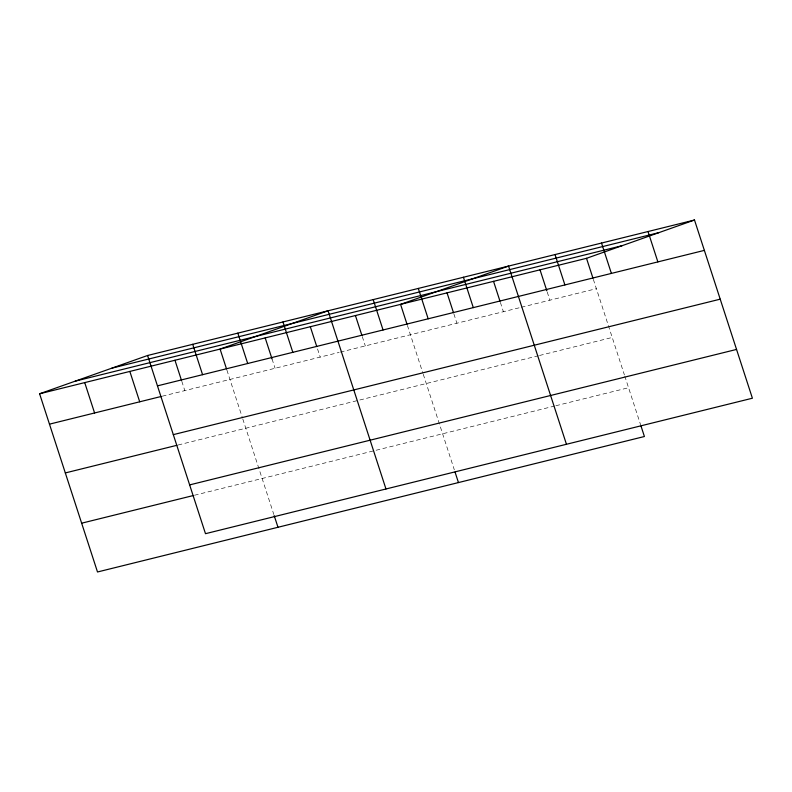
<?xml version="1.0" encoding="UTF-8"?>
<svg xmlns="http://www.w3.org/2000/svg" width="792" height="792" viewBox="0 0 792 792"><rect width="100%" height="100%" fill="white"/><g stroke="black" fill="none" stroke-linecap="round" stroke-linejoin="round"><path stroke-width="0.59" stroke-dasharray="3.96 2.97" d="M162.271 396.208L339.184 352.39M340.372 352.093L520.087 307.573M521.284 307.276L596.376 288.684M178.121 444.995L358.598 400.287M359.786 400L538.322 355.766M539.52 355.479L612.226 337.461M194.446 495.257L554.657 406.029M555.845 405.742L628.561 387.724M593.337 279.338L624.383 374.863M624.759 376.042L640.639 424.898M547.232 292.02L549.886 300.198M500.366 302.366L503.405 311.711M453.875 313.88L456.915 323.225M407.395 325.393L422.878 373.072M423.255 374.23L454.311 469.795M362.271 336.57L365.31 345.916M317.533 348.916L320.186 357.093M272.032 358.925L275.072 368.27M226.908 370.102L242.401 417.78M242.778 418.938L273.834 514.503M181.794 381.279L184.823 390.624"/><path stroke-width="1.19" d="M641.015 426.056L644.411 436.511L97.505 571.982L39.6 393.782L147.589 355.489L694.495 220.018L752.4 398.218L205.494 533.689L147.589 355.489M39.6 393.782L586.506 258.311L694.495 220.018M111.949 368.132L658.865 232.65M75.24 381.15L622.146 245.668M157.46 385.862L704.365 250.381M49.47 424.156L161.083 396.505M173.309 434.64L720.215 299.168M65.32 472.933L176.933 445.292M189.635 484.902L736.55 349.43M81.645 523.195L193.258 495.554M648.014 231.531L657.875 261.904M601.524 243.045L611.394 273.418M586.506 258.311L592.961 278.17M555.034 254.559L564.904 284.932M540.025 269.825L546.856 290.852M566.448 444.272L508.553 266.072L400.564 304.375L407.009 324.225M493.535 281.338L499.99 301.198M463.429 277.25L473.299 307.623M447.044 292.852L453.499 312.711M418.315 288.427L428.175 318.8M455.063 472.121L458.459 482.575M373.19 299.604L383.061 329.977M355.44 315.553L361.894 335.402M385.971 488.981L328.066 310.781L220.077 349.074L226.532 368.933M310.315 326.72L316.77 346.579M282.952 321.958L292.822 352.331M265.201 337.897L272.032 358.925M237.828 333.135L247.698 363.508M274.21 515.661L277.982 527.274M192.713 344.312L202.574 374.685M174.963 360.251L181.408 380.111M129.839 371.428L139.709 401.801M84.724 382.605L94.585 412.978"/></g></svg>
